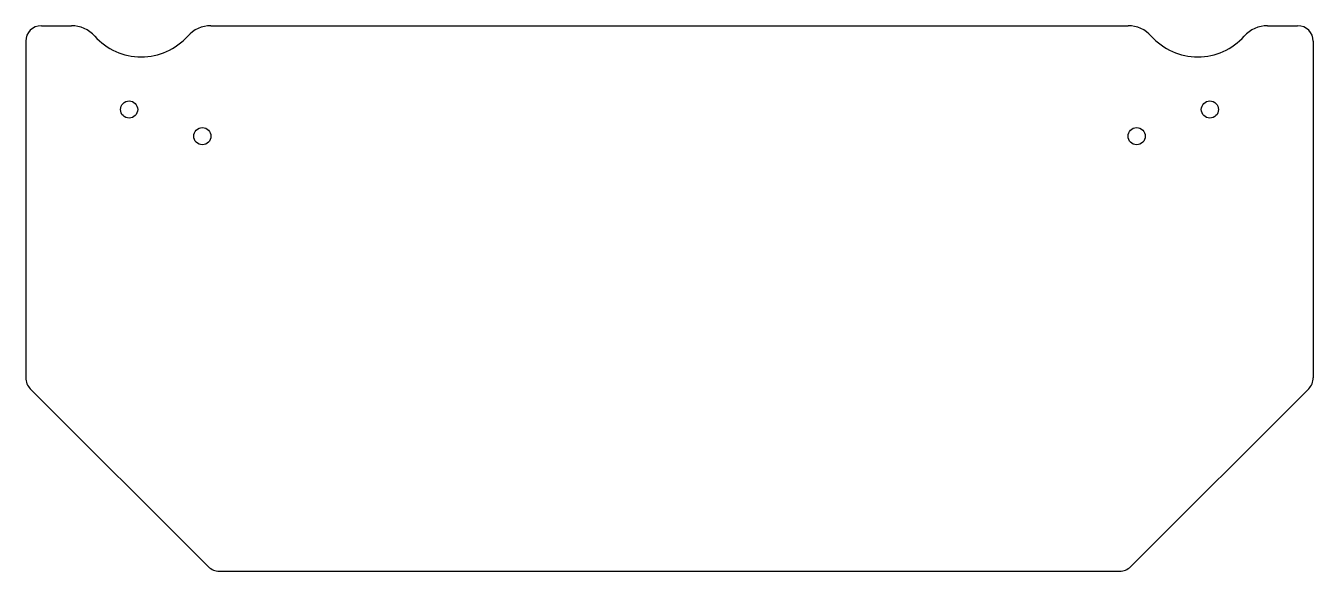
# Model space of a CAD drawing. Header units: millimetres. Extents: x -141 to 685, y 0 to 350.
import ezdxf

# ---------------------------------------------------------------- set-up
doc = ezdxf.new("R2010")
doc.units = ezdxf.units.MM
doc.linetypes.add('SLD-Katı', pattern=[0])

msp = doc.modelspace()

# ---------------------------------------------------------------- linework, layer by layer
at = {"color": 7, "linetype": 'SLD-Katı', "lineweight": 25}
for p, q in [((-130.71, 350), (-111.43, 350)), ((-21.99, 350), (565.99, 350)), ((655.43, 350), (674.71, 350)), ((-140.71, 340), (-140.71, 124.14)), ((684.71, 340), (684.71, 124.14)), ((-137.78, 117.07), (-23.64, 2.93)), ((567.64, 2.93), (681.78, 117.07)), ((-16.57, 0), (560.57, 0))]:
    msp.add_line(p, q, dxfattribs=at)
for centre in [(-74.46, 296.22), (618.46, 296.22), (-27.47, 279.12), (571.47, 279.12)]:
    msp.add_circle(centre, 5.5, dxfattribs=at)
for centre, radius, start, end in [((-130.71, 340), 10, 90, 180), ((-111.43, 330), 20, 41.81031, 90), ((-21.99, 330), 20, 90, 138.18969), ((565.99, 330), 20, 41.81031, 90), ((655.43, 330), 20, 90, 138.18969), ((674.71, 340), 10, 0, 90), ((-66.71, 370), 40, 221.81031, 318.18969), ((610.71, 370), 40, 221.81031, 318.18969), ((-130.71, 124.14), 10, 180, 225), ((674.71, 124.14), 10, 315, 0), ((-16.57, 10), 10, 225, 270), ((560.57, 10), 10, 270, 315)]:
    msp.add_arc(centre, radius, start, end, dxfattribs=at)

doc.saveas('drawing.dxf')
